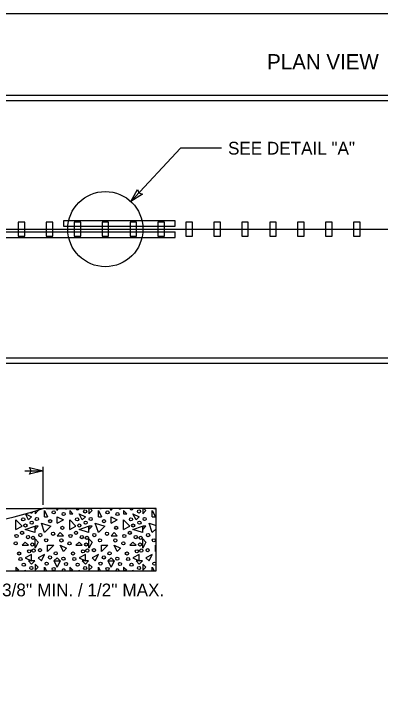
# Model space of a CAD drawing. Extents: x -2 to 1007, y -3 to 1000.
# Drawn here: x 15.23 to 22.17, y 10.69 to 23.88 of the extents above; entities that cross this region are included whole.
import ezdxf

# ---------------------------------------------------------------- set-up
doc = ezdxf.new("R2010")
doc.units = 0
doc.layers.add('Level 1', color=7, linetype='Continuous')

msp = doc.modelspace()

# ---------------------------------------------------------------- linework, layer by layer
at = {"layer": 'Level 1'}
for p, q in [((18.387, 21.333), (17.449, 20.322)), ((19.168, 21.333), (18.387, 21.333)), ((6.224, 19.8), (36.196, 19.8)), ((18.288, 19.641), (18.288, 19.747)), ((15.437, 15.223), (15.784, 15.223)), ((15.784, 14.58), (15.784, 15.294)), ((11.357, 14.508), (15.784, 14.508)), ((17.926, 14.508), (15.783, 14.508)), ((15.854, 14.508), (16.569, 14.508)), ((16.031, 14.508), (16.051, 14.469)), ((16.071, 14.508), (16.051, 14.469)), ((16.655, 14.508), (16.655, 14.409)), ((16.714, 14.469), (16.675, 14.508)), ((17.052, 14.508), (17.072, 14.469)), ((17.092, 14.508), (17.072, 14.469)), ((17.675, 14.508), (17.675, 14.409)), ((17.735, 14.469), (17.695, 14.508)), ((17.926, 13.328), (17.926, 14.508)), ((15.634, 14.409), (15.694, 14.469)), ((15.634, 14.46), (15.634, 14.409)), ((15.694, 14.469), (15.686, 14.477)), ((16.289, 14.469), (16.289, 14.409)), ((16.349, 14.409), (16.289, 14.469)), ((16.289, 14.409), (16.349, 14.409)), ((16.655, 14.409), (16.714, 14.469)), ((17.31, 14.469), (17.31, 14.409)), ((17.369, 14.409), (17.31, 14.469)), ((17.31, 14.409), (17.369, 14.409)), ((17.675, 14.409), (17.735, 14.469)), ((15.507, 14.29), (15.566, 14.349)), ((15.813, 14.349), (15.872, 14.349)), ((16.051, 14.23), (16.17, 14.29)), ((16.527, 14.29), (16.587, 14.349)), ((16.833, 14.349), (16.893, 14.349)), ((17.072, 14.23), (17.191, 14.29)), ((17.548, 14.29), (17.607, 14.349)), ((17.854, 14.349), (17.914, 14.349)), ((15.269, 14.111), (15.388, 14.171)), ((15.447, 14.111), (15.626, 14.171)), ((15.626, 14.052), (15.447, 14.111)), ((15.626, 14.171), (15.626, 14.052)), ((15.634, 14.171), (15.634, 14.111)), ((15.634, 14.111), (15.694, 14.171)), ((15.694, 14.171), (15.634, 14.171)), ((15.813, 14.052), (15.932, 14.171)), ((16.289, 14.111), (16.408, 14.171)), ((16.468, 14.111), (16.646, 14.171)), ((16.646, 14.052), (16.468, 14.111)), ((16.646, 14.171), (16.646, 14.052)), ((16.655, 14.171), (16.655, 14.111)), ((16.655, 14.111), (16.714, 14.171)), ((16.714, 14.171), (16.655, 14.171)), ((16.833, 14.052), (16.953, 14.171)), ((17.31, 14.111), (17.429, 14.171)), ((17.488, 14.111), (17.667, 14.171)), ((17.667, 14.052), (17.488, 14.111)), ((17.667, 14.171), (17.667, 14.052)), ((17.675, 14.171), (17.675, 14.111)), ((17.675, 14.111), (17.735, 14.171)), ((17.735, 14.171), (17.675, 14.171)), ((17.854, 14.052), (17.926, 14.124)), ((16.051, 13.992), (16.17, 13.992)), ((17.072, 13.992), (17.191, 13.992)), ((15.634, 13.933), (15.694, 13.873)), ((15.634, 13.754), (15.634, 13.933)), ((15.694, 13.873), (15.634, 13.754)), ((16.655, 13.933), (16.714, 13.873)), ((16.655, 13.754), (16.655, 13.933)), ((16.714, 13.873), (16.655, 13.754)), ((17.675, 13.933), (17.735, 13.873)), ((17.675, 13.754), (17.675, 13.933)), ((17.735, 13.873), (17.675, 13.754)), ((15.388, 13.814), (15.507, 13.814)), ((15.872, 13.695), (15.992, 13.814)), ((16.17, 13.695), (16.23, 13.754)), ((16.408, 13.814), (16.527, 13.814)), ((16.893, 13.695), (17.012, 13.814)), ((17.191, 13.695), (17.25, 13.754)), ((17.429, 13.814), (17.548, 13.814)), ((15.566, 13.635), (15.447, 13.575)), ((15.566, 13.516), (15.566, 13.635)), ((15.813, 13.635), (15.694, 13.575)), ((15.753, 13.516), (15.813, 13.635)), ((16.587, 13.635), (16.468, 13.575)), ((16.587, 13.516), (16.587, 13.635)), ((16.833, 13.635), (16.714, 13.575)), ((16.774, 13.516), (16.833, 13.635)), ((17.607, 13.635), (17.488, 13.575)), ((17.607, 13.516), (17.607, 13.635)), ((17.854, 13.635), (17.735, 13.575)), ((17.794, 13.516), (17.854, 13.635)), ((17.914, 13.695), (17.926, 13.707)), ((15.447, 13.575), (15.566, 13.516)), ((15.507, 13.516), (15.566, 13.456)), ((15.626, 13.516), (15.507, 13.516)), ((15.566, 13.456), (15.626, 13.516)), ((15.694, 13.397), (15.634, 13.456)), ((15.634, 13.456), (15.634, 13.337)), ((15.694, 13.575), (15.753, 13.516)), ((16.051, 13.575), (15.992, 13.516)), ((15.992, 13.516), (16.111, 13.516)), ((15.992, 13.516), (16.051, 13.397)), ((15.992, 13.516), (16.111, 13.516)), ((16.051, 13.575), (16.111, 13.516)), ((16.111, 13.516), (16.051, 13.397)), ((16.468, 13.575), (16.587, 13.516)), ((16.527, 13.516), (16.587, 13.456)), ((16.646, 13.516), (16.527, 13.516)), ((16.587, 13.456), (16.646, 13.516)), ((16.714, 13.397), (16.655, 13.456)), ((16.655, 13.456), (16.655, 13.337)), ((16.714, 13.575), (16.774, 13.516)), ((17.072, 13.575), (17.012, 13.516)), ((17.012, 13.516), (17.131, 13.516)), ((17.012, 13.516), (17.072, 13.397)), ((17.012, 13.516), (17.131, 13.516)), ((17.072, 13.575), (17.131, 13.516)), ((17.131, 13.516), (17.072, 13.397)), ((17.488, 13.575), (17.607, 13.516)), ((17.548, 13.516), (17.607, 13.456)), ((17.667, 13.516), (17.548, 13.516)), ((17.607, 13.456), (17.667, 13.516)), ((17.735, 13.397), (17.675, 13.456)), ((17.675, 13.456), (17.675, 13.337)), ((17.735, 13.575), (17.794, 13.516)), ((9.214, 13.328), (17.926, 13.328)), ((15.269, 13.397), (15.269, 13.337)), ((15.328, 13.337), (15.269, 13.397)), ((15.269, 13.337), (15.328, 13.337)), ((15.634, 13.337), (15.694, 13.397)), ((16.289, 13.397), (16.289, 13.337)), ((16.349, 13.337), (16.289, 13.397)), ((16.289, 13.337), (16.349, 13.337)), ((16.655, 13.337), (16.714, 13.397)), ((17.31, 13.397), (17.31, 13.337)), ((17.369, 13.337), (17.31, 13.397)), ((17.31, 13.337), (17.369, 13.337)), ((17.675, 13.337), (17.735, 13.397))]:
    msp.add_line(p, q, dxfattribs=at)
for points in [[(-1.635, -2.824), (42.365, -2.824), (42.365, 23.877), (-1.635, 23.877)], [(17.449, 20.322), (17.576, 20.551), (17.601, 20.485), (17.669, 20.465)], [(15.316, 19.668), (15.439, 19.668), (15.439, 19.932), (15.316, 19.932)], [(15.845, 19.668), (15.968, 19.668), (15.968, 19.932), (15.845, 19.932)], [(16.171, 19.853), (18.288, 19.853), (18.288, 19.959), (16.171, 19.959)], [(16.374, 19.668), (16.498, 19.668), (16.498, 19.932), (16.374, 19.932)], [(16.903, 19.668), (17.027, 19.668), (17.027, 19.932), (16.903, 19.932)], [(17.433, 19.668), (17.556, 19.668), (17.556, 19.932), (17.433, 19.932)], [(17.962, 19.668), (18.085, 19.668), (18.085, 19.932), (17.962, 19.932)], [(18.491, 19.668), (18.615, 19.668), (18.615, 19.932), (18.491, 19.932)], [(19.021, 19.668), (19.144, 19.668), (19.144, 19.932), (19.021, 19.932)], [(19.55, 19.668), (19.673, 19.668), (19.673, 19.932), (19.55, 19.932)], [(20.079, 19.668), (20.203, 19.668), (20.203, 19.932), (20.079, 19.932)], [(20.608, 19.668), (20.732, 19.668), (20.732, 19.932), (20.608, 19.932)], [(21.138, 19.668), (21.261, 19.668), (21.261, 19.932), (21.138, 19.932)], [(21.667, 19.668), (21.79, 19.668), (21.79, 19.932), (21.667, 19.932)], [(15.784, 15.223), (15.53, 15.159), (15.562, 15.223), (15.53, 15.286)]]:
    msp.add_lwpolyline(points, close=True, dxfattribs=at)
for points in [[(5.879, 22.34), (36.544, 22.34)], [(5.879, 22.235), (36.544, 22.235)], [(5.572, 19.747), (18.288, 19.747)], [(5.678, 19.641), (18.288, 19.641)], [(5.879, 17.365), (36.544, 17.365)], [(5.879, 17.26), (36.544, 17.26)], [(15.507, 14.29), (15.449, 14.405)], [(15.453, 14.406), (15.566, 14.349)], [(15.813, 14.349), (15.813, 14.469), (15.872, 14.349)], [(16.527, 14.29), (16.468, 14.409), (16.587, 14.349)], [(16.833, 14.349), (16.833, 14.469), (16.893, 14.349)], [(17.548, 14.29), (17.488, 14.409), (17.607, 14.349)], [(17.854, 14.349), (17.854, 14.469), (17.914, 14.349)], [(15.269, 14.111), (15.269, 14.29), (15.388, 14.171)], [(16.051, 14.23), (16.051, 14.349), (16.17, 14.29)], [(16.289, 14.111), (16.289, 14.29), (16.408, 14.171)], [(17.072, 14.23), (17.072, 14.349), (17.191, 14.29)], [(17.31, 14.111), (17.31, 14.29), (17.429, 14.171)], [(15.813, 14.052), (15.753, 14.23), (15.932, 14.171)], [(16.833, 14.052), (16.774, 14.23), (16.953, 14.171)], [(17.854, 14.052), (17.794, 14.23), (17.926, 14.186)], [(16.051, 13.992), (16.111, 14.052), (16.17, 13.992)], [(17.072, 13.992), (17.131, 14.052), (17.191, 13.992)], [(15.388, 13.814), (15.447, 13.873), (15.507, 13.814)], [(16.408, 13.814), (16.468, 13.873), (16.527, 13.814)], [(17.429, 13.814), (17.488, 13.873), (17.548, 13.814)], [(15.872, 13.695), (15.872, 13.814), (15.992, 13.814)], [(16.17, 13.695), (16.111, 13.814), (16.23, 13.754)], [(16.893, 13.695), (16.893, 13.814), (17.012, 13.814)], [(17.191, 13.695), (17.131, 13.814), (17.25, 13.754)], [(17.914, 13.695), (17.914, 13.814), (17.926, 13.814)], [(15.452, 13.328), (15.447, 13.337), (15.465, 13.328)], [(15.813, 13.328), (15.813, 13.397), (15.847, 13.328)], [(16.472, 13.328), (16.468, 13.337), (16.486, 13.328)], [(16.833, 13.328), (16.833, 13.397), (16.868, 13.328)], [(17.493, 13.328), (17.488, 13.337), (17.506, 13.328)], [(17.854, 13.328), (17.854, 13.397), (17.888, 13.328)]]:
    msp.add_lwpolyline(points, dxfattribs=at)
for centre, radius in [((16.965, 19.8), 0.712), ((15.986, 14.435), 0.03), ((16.174, 14.403), 0.03), ((16.583, 14.452), 0.03), ((17.006, 14.435), 0.03), ((17.195, 14.403), 0.03), ((17.604, 14.452), 0.03), ((15.409, 14.302), 0.03), ((15.57, 14.239), 0.03), ((15.668, 14.308), 0.03), ((15.92, 14.267), 0.03), ((16.43, 14.302), 0.03), ((16.591, 14.239), 0.03), ((16.688, 14.308), 0.03), ((16.94, 14.267), 0.03), ((17.45, 14.302), 0.03), ((17.611, 14.239), 0.03), ((17.709, 14.308), 0.03), ((15.451, 14.186), 0.03), ((16.15, 14.141), 0.03), ((16.471, 14.186), 0.03), ((17.17, 14.141), 0.03), ((17.492, 14.186), 0.03), ((15.283, 13.987), 0.03), ((15.388, 14.046), 0.03), ((15.5, 13.966), 0.03), ((15.594, 13.952), 0.03), ((15.734, 14.004), 0.03), ((15.975, 14.029), 0.03), ((16.304, 13.987), 0.03), ((16.408, 14.046), 0.03), ((16.52, 13.966), 0.03), ((16.615, 13.952), 0.03), ((16.755, 14.004), 0.03), ((16.996, 14.029), 0.03), ((17.324, 13.987), 0.03), ((17.429, 14.046), 0.03), ((17.541, 13.966), 0.03), ((17.635, 13.952), 0.03), ((17.775, 14.004), 0.03), ((15.266, 13.847), 0.03), ((15.58, 13.826), 0.03), ((15.843, 13.906), 0.03), ((16.133, 13.903), 0.03), ((16.286, 13.847), 0.03), ((16.601, 13.826), 0.03), ((16.863, 13.906), 0.03), ((17.153, 13.903), 0.03), ((17.307, 13.847), 0.03), ((17.621, 13.826), 0.03), ((17.884, 13.906), 0.03), ((15.521, 13.697), 0.03), ((15.605, 13.711), 0.03), ((15.727, 13.718), 0.03), ((16.541, 13.697), 0.03), ((16.625, 13.711), 0.03), ((16.748, 13.718), 0.03), ((17.562, 13.697), 0.03), ((17.646, 13.711), 0.03), ((17.768, 13.718), 0.03), ((15.332, 13.655), 0.03), ((15.916, 13.581), 0.03), ((16.024, 13.658), 0.03), ((16.171, 13.557), 0.03), ((16.353, 13.655), 0.03), ((16.936, 13.581), 0.03), ((17.045, 13.658), 0.03), ((17.191, 13.557), 0.03), ((17.373, 13.655), 0.03), ((15.357, 13.55), 0.03), ((15.419, 13.443), 0.03), ((15.853, 13.464), 0.03), ((16.22, 13.457), 0.03), ((16.377, 13.55), 0.03), ((16.44, 13.443), 0.03), ((16.873, 13.464), 0.03), ((17.241, 13.457), 0.03), ((17.398, 13.55), 0.03), ((17.46, 13.443), 0.03), ((17.894, 13.464), 0.03), ((15.563, 13.38), 0.03), ((15.986, 13.363), 0.03), ((16.583, 13.38), 0.03), ((17.006, 13.363), 0.03), ((17.604, 13.38), 0.03)]:
    msp.add_circle(centre, radius, dxfattribs=at)
for centre, radius, start, end in [((13.571, 21.091), 6.945, 251.4266, 288.5734), ((15.853, 14.536), 0.03, 246.9182, 293.0818), ((16.22, 14.529), 0.03, 222.9621, 317.0379), ((16.44, 14.515), 0.03, 192.9747, 347.0253), ((16.873, 14.536), 0.03, 246.9182, 293.0818), ((17.241, 14.529), 0.03, 222.9621, 317.0379), ((17.46, 14.515), 0.03, 192.9747, 347.0253), ((17.894, 14.536), 0.03, 246.9182, 293.0818), ((15.563, 14.452), 0.03, 221.9818, 351.4241), ((16.174, 13.331), 0.03, 354.5273, 185.4727), ((17.195, 13.331), 0.03, 354.5273, 185.4727)]:
    msp.add_arc(centre, radius, start, end, dxfattribs=at)

# ---------------------------------------------------------------- texts
for s, height, p in [('PLAN VIEW', 0.2904, (20.03, 22.824)), ('SEE DETAIL "A"', 0.242, (19.289, 21.212)), ("3/8'' MIN. / 1/2'' MAX.", 0.242, (15.009, 12.844))]:
    msp.add_text(s, height=height, dxfattribs=at).set_placement(p)

doc.saveas('drawing.dxf')
